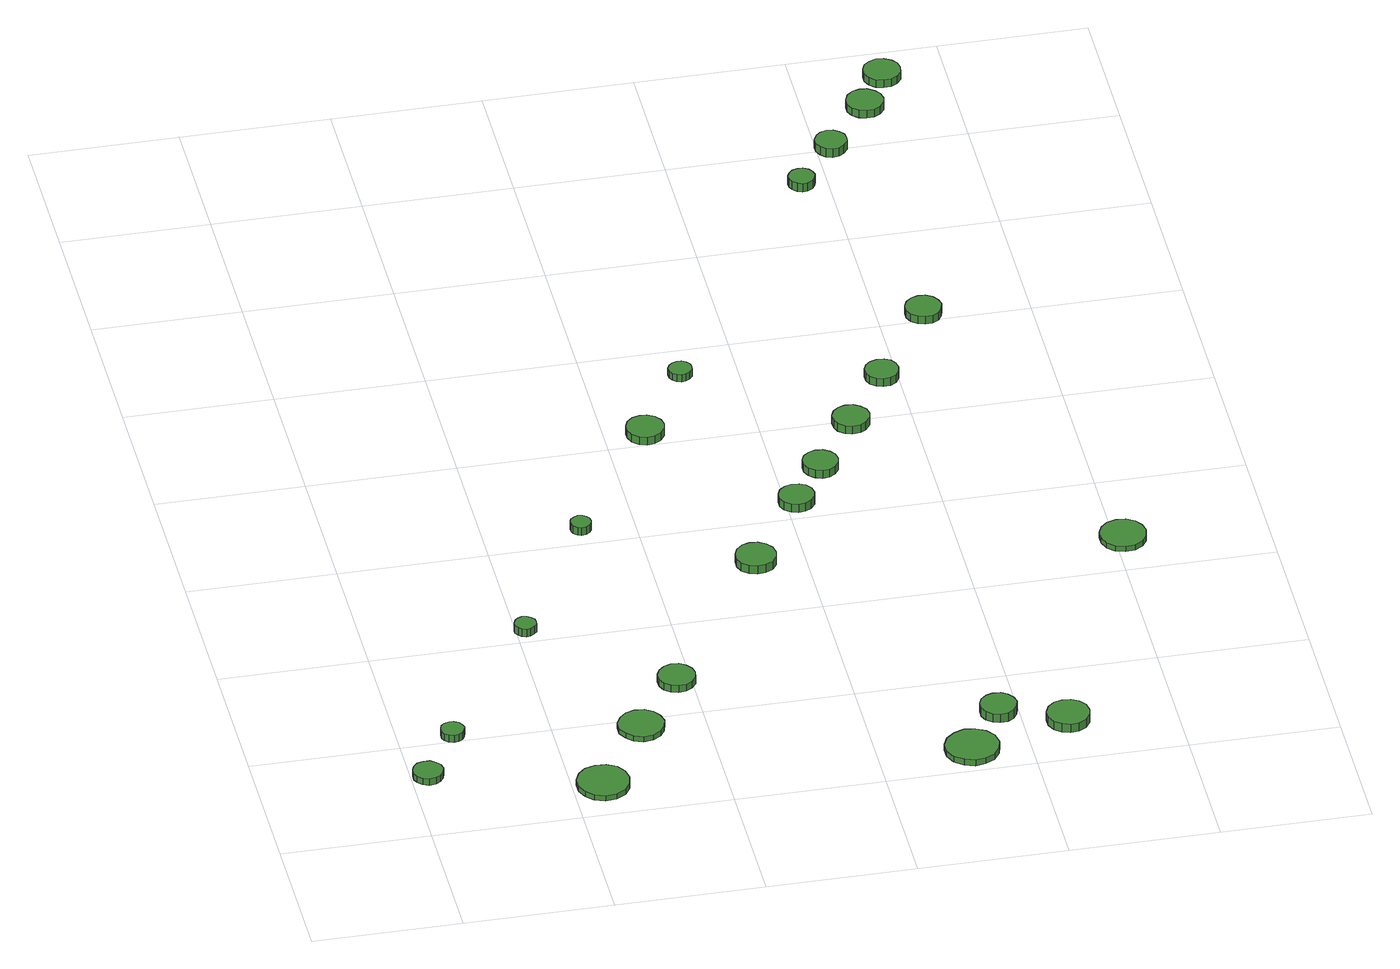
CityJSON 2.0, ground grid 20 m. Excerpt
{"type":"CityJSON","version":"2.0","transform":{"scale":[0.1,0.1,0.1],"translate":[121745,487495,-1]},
"CityObjects":{
"tree1":{"type":"SolitaryVegetationObject","attributes":{"function":"something"},"geometry":[{"type":"MultiSurface","lod":"1","boundaries":[[[0,1,2,3,4,5,6,7,8,9,10,11,12,13,14]],[[15,16,17,18,19,20,21,22,23,24,25,26,27,28,29]],[[0,29,28,1]],[[1,28,27,2]],[[2,27,26,3]],[[3,26,25,4]],[[4,25,24,5]],[[5,24,23,6]],[[6,23,22,7]],[[7,22,21,8]],[[8,21,20,9]],[[9,20,19,10]],[[10,19,18,11]],[[11,18,17,12]],[[12,17,16,13]],[[13,16,15,14]],[[14,15,29,0]]]}]},
"tree2":{"type":"SolitaryVegetationObject","attributes":{"function":"something"},"geometry":[{"type":"MultiSurface","lod":"1","boundaries":[[[30,31,32,33,34,35,36,37,38,39,40,41,42,43,44]],[[45,46,47,48,49,50,51,52,53,54,55,56,57,58,59]],[[30,59,58,31]],[[31,58,57,32]],[[32,57,56,33]],[[33,56,55,34]],[[34,55,54,35]],[[35,54,53,36]],[[36,53,52,37]],[[37,52,51,38]],[[38,51,50,39]],[[39,50,49,40]],[[40,49,48,41]],[[41,48,47,42]],[[42,47,46,43]],[[43,46,45,44]],[[44,45,59,30]]]}]},
"tree3":{"type":"SolitaryVegetationObject","attributes":{"function":"something"},"geometry":[{"type":"MultiSurface","lod":"1","boundaries":[[[60,61,62,63,64,65,66,67,68,69,70,71,72,73,74]],[[75,76,77,78,79,80,81,82,83,84,85,86,87,88,89]],[[60,89,88,61]],[[61,88,87,62]],[[62,87,86,63]],[[63,86,85,64]],[[64,85,84,65]],[[65,84,83,66]],[[66,83,82,67]],[[67,82,81,68]],[[68,81,80,69]],[[69,80,79,70]],[[70,79,78,71]],[[71,78,77,72]],[[72,77,76,73]],[[73,76,75,74]],[[74,75,89,60]]]}]},
"tree4":{"type":"SolitaryVegetationObject","attributes":{"function":"something"},"geometry":[{"type":"MultiSurface","lod":"1","boundaries":[[[90,91,92,93,94,95,96,97,98,99,100,101,102,103,104]],[[105,106,107,108,109,110,111,112,113,114,115,116,117,118,119]],[[90,119,118,91]],[[91,118,117,92]],[[92,117,116,93]],[[93,116,115,94]],[[94,115,114,95]],[[95,114,113,96]],[[96,113,112,97]],[[97,112,111,98]],[[98,111,110,99]],[[99,110,109,100]],[[100,109,108,101]],[[101,108,107,102]],[[102,107,106,103]],[[103,106,105,104]],[[104,105,119,90]]]}]},
"tree5":{"type":"SolitaryVegetationObject","attributes":{"function":"something"},"geometry":[{"type":"MultiSurface","lod":"1","boundaries":[[[120,121,122,123,124,125,126,127,128,129,130,131,132,133,134]],[[135,136,137,138,139,140,141,142,143,144,145,146,147,148,149]],[[120,149,148,121]],[[121,148,147,122]],[[122,147,146,123]],[[123,146,145,124]],[[124,145,144,125]],[[125,144,143,126]],[[126,143,142,127]],[[127,142,141,128]],[[128,141,140,129]],[[129,140,139,130]],[[130,139,138,131]],[[131,138,137,132]],[[132,137,136,133]],[[133,136,135,134]],[[134,135,149,120]]]}]},
"tree6":{"type":"SolitaryVegetationObject","attributes":{"function":"something"},"geometry":[{"type":"MultiSurface","lod":"1","boundaries":[[[150,151,152,153,154,155,156,157,158,159,160,161,162,163,164]],[[165,166,167,168,169,170,171,172,173,174,175,176,177,178,179]],[[150,179,178,151]],[[151,178,177,152]],[[152,177,176,153]],[[153,176,175,154]],[[154,175,174,155]],[[155,174,173,156]],[[156,173,172,157]],[[157,172,171,158]],[[158,171,170,159]],[[159,170,169,160]],[[160,169,168,161]],[[161,168,167,162]],[[162,167,166,163]],[[163,166,165,164]],[[164,165,179,150]]]}]},
"tree7":{"type":"SolitaryVegetationObject","attributes":{"function":"something"},"geometry":[{"type":"MultiSurface","lod":"1","boundaries":[[[180,181,182,183,184,185,186,187,188,189,190,191,192,193,194]],[[195,196,197,198,199,200,201,202,203,204,205,206,207,208,209]],[[180,209,208,181]],[[181,208,207,182]],[[182,207,206,183]],[[183,206,205,184]],[[184,205,204,185]],[[185,204,203,186]],[[186,203,202,187]],[[187,202,201,188]],[[188,201,200,189]],[[189,200,199,190]],[[190,199,198,191]],[[191,198,197,192]],[[192,197,196,193]],[[193,196,195,194]],[[194,195,209,180]]]}]},
"tree8":{"type":"SolitaryVegetationObject","attributes":{"function":"something"},"geometry":[{"type":"MultiSurface","lod":"1","boundaries":[[[210,211,212,213,214,215,216,217,218,219,220,221,222,223,224]],[[225,226,227,228,229,230,231,232,233,234,235,236,237,238,239]],[[210,239,238,211]],[[211,238,237,212]],[[212,237,236,213]],[[213,236,235,214]],[[214,235,234,215]],[[215,234,233,216]],[[216,233,232,217]],[[217,232,231,218]],[[218,231,230,219]],[[219,230,229,220]],[[220,229,228,221]],[[221,228,227,222]],[[222,227,226,223]],[[223,226,225,224]],[[224,225,239,210]]]}]},
"tree9":{"type":"SolitaryVegetationObject","attributes":{"function":"something"},"geometry":[{"type":"MultiSurface","lod":"1","boundaries":[[[240,241,242,243,244,245,246,247,248,249,250,251,252,253,254]],[[255,256,257,258,259,260,261,262,263,264,265,266,267,268,269]],[[240,269,268,241]],[[241,268,267,242]],[[242,267,266,243]],[[243,266,265,244]],[[244,265,264,245]],[[245,264,263,246]],[[246,263,262,247]],[[247,262,261,248]],[[248,261,260,249]],[[249,260,259,250]],[[250,259,258,251]],[[251,258,257,252]],[[252,257,256,253]],[[253,256,255,254]],[[254,255,269,240]]]}]},
"tree10":{"type":"SolitaryVegetationObject","attributes":{"function":"something"},"geometry":[{"type":"MultiSurface","lod":"1","boundaries":[[[270,271,272,273,274,275,276,277,278,279,280,281,282,283,284]],[[285,286,287,288,289,290,291,292,293,294,295,296,297,298,299]],[[270,299,298,271]],[[271,298,297,272]],[[272,297,296,273]],[[273,296,295,274]],[[274,295,294,275]],[[275,294,293,276]],[[276,293,292,277]],[[277,292,291,278]],[[278,291,290,279]],[[279,290,289,280]],[[280,289,288,281]],[[281,288,287,282]],[[282,287,286,283]],[[283,286,285,284]],[[284,285,299,270]]]}]},
"tree11":{"type":"SolitaryVegetationObject","attributes":{"function":"something"},"geometry":[{"type":"MultiSurface","lod":"1","boundaries":[[[300,301,302,303,304,305,306,307,308,309,310,311,312,313,314]],[[315,316,317,318,319,320,321,322,323,324,325,326,327,328,329]],[[300,329,328,301]],[[301,328,327,302]],[[302,327,326,303]],[[303,326,325,304]],[[304,325,324,305]],[[305,324,323,306]],[[306,323,322,307]],[[307,322,321,308]],[[308,321,320,309]],[[309,320,319,310]],[[310,319,318,311]],[[311,318,317,312]],[[312,317,316,313]],[[313,316,315,314]],[[314,315,329,300]]]}]},
"tree12":{"type":"SolitaryVegetationObject","attributes":{"function":"something"},"geometry":[{"type":"MultiSurface","lod":"1","boundaries":[[[330,331,332,333,334,335,336,337,338,339,340,341,342,343,344]],[[345,346,347,348,349,350,351,352,353,354,355,356,357,358,359]],[[330,359,358,331]],[[331,358,357,332]],[[332,357,356,333]],[[333,356,355,334]],[[334,355,354,335]],[[335,354,353,336]],[[336,353,352,337]],[[337,352,351,338]],[[338,351,350,339]],[[339,350,349,340]],[[340,349,348,341]],[[341,348,347,342]],[[342,347,346,343]],[[343,346,345,344]],[[344,345,359,330]]]}]},
"tree13":{"type":"SolitaryVegetationObject","attributes":{"function":"something"},"geometry":[{"type":"MultiSurface","lod":"1","boundaries":[[[360,361,362,363,364,365,366,367,368,369,370,371,372,373,374]],[[375,376,377,378,379,380,381,382,383,384,385,386,387,388,389]],[[360,389,388,361]],[[361,388,387,362]],[[362,387,386,363]],[[363,386,385,364]],[[364,385,384,365]],[[365,384,383,366]],[[366,383,382,367]],[[367,382,381,368]],[[368,381,380,369]],[[369,380,379,370]],[[370,379,378,371]],[[371,378,377,372]],[[372,377,376,373]],[[373,376,375,374]],[[374,375,389,360]]]}]},
"tree14":{"type":"SolitaryVegetationObject","attributes":{"function":"something"},"geometry":[{"type":"MultiSurface","lod":"1","boundaries":[[[390,391,392,393,394,395,396,397,398,399,400,401,402,403,404]],[[405,406,407,408,409,410,411,412,413,414,415,416,417,418,419]],[[390,419,418,391]],[[391,418,417,392]],[[392,417,416,393]],[[393,416,415,394]],[[394,415,414,395]],[[395,414,413,396]],[[396,413,412,397]],[[397,412,411,398]],[[398,411,410,399]],[[399,410,409,400]],[[400,409,408,401]],[[401,408,407,402]],[[402,407,406,403]],[[403,406,405,404]],[[404,405,419,390]]]}]},
"tree15":{"type":"SolitaryVegetationObject","attributes":{"function":"something"},"geometry":[{"type":"MultiSurface","lod":"1","boundaries":[[[420,421,422,423,424,425,426,427,428,429,430,431,432,433,434]],[[435,436,437,438,439,440,441,442,443,444,445,446,447,448,449]],[[420,449,448,421]],[[421,448,447,422]],[[422,447,446,423]],[[423,446,445,424]],[[424,445,444,425]],[[425,444,443,426]],[[426,443,442,427]],[[427,442,441,428]],[[428,441,440,429]],[[429,440,439,430]],[[430,439,438,431]],[[431,438,437,432]],[[432,437,436,433]],[[433,436,435,434]],[[434,435,449,420]]]}]},
"tree16":{"type":"SolitaryVegetationObject","attributes":{"function":"something"},"geometry":[{"type":"MultiSurface","lod":"1","boundaries":[[[450,451,452,453,454,455,456,457,458,459,460,461,462,463,464]],[[465,466,467,468,469,470,471,472,473,474,475,476,477,478,479]],[[450,479,478,451]],[[451,478,477,452]],[[452,477,476,453]],[[453,476,475,454]],[[454,475,474,455]],[[455,474,473,456]],[[456,473,472,457]],[[457,472,471,458]],[[458,471,470,459]],[[459,470,469,460]],[[460,469,468,461]],[[461,468,467,462]],[[462,467,466,463]],[[463,466,465,464]],[[464,465,479,450]]]}]},
"tree17":{"type":"SolitaryVegetationObject","attributes":{"function":"something"},"geometry":[{"type":"MultiSurface","lod":"1","boundaries":[[[480,481,482,483,484,485,486,487,488,489,490,491,492,493,494]],[[495,496,497,498,499,500,501,502,503,504,505,506,507,508,509]],[[480,509,508,481]],[[481,508,507,482]],[[482,507,506,483]],[[483,506,505,484]],[[484,505,504,485]],[[485,504,503,486]],[[486,503,502,487]],[[487,502,501,488]],[[488,501,500,489]],[[489,500,499,490]],[[490,499,498,491]],[[491,498,497,492]],[[492,497,496,493]],[[493,496,495,494]],[[494,495,509,480]]]}]},
"tree18":{"type":"SolitaryVegetationObject","attributes":{"function":"something"},"geometry":[{"type":"MultiSurface","lod":"1","boundaries":[[[510,511,512,513,514,515,516,517,518,519,520,521,522,523,524]],[[525,526,527,528,529,530,531,532,533,534,535,536,537,538,539]],[[510,539,538,511]],[[511,538,537,512]],[[512,537,536,513]],[[513,536,535,514]],[[514,535,534,515]],[[515,534,533,516]],[[516,533,532,517]],[[517,532,531,518]],[[518,531,530,519]],[[519,530,529,520]],[[520,529,528,521]],[[521,528,527,522]],[[522,527,526,523]],[[523,526,525,524]],[[524,525,539,510]]]}]},
"tree19":{"type":"SolitaryVegetationObject","attributes":{"function":"something"},"geometry":[{"type":"MultiSurface","lod":"1","boundaries":[[[540,541,542,543,544,545,546,547,548,549,550,551,552,553,554]],[[555,556,557,558,559,560,561,562,563,564,565,566,567,568,569]],[[540,569,568,541]],[[541,568,567,542]],[[542,567,566,543]],[[543,566,565,544]],[[544,565,564,545]],[[545,564,563,546]],[[546,563,562,547]],[[547,562,561,548]],[[548,561,560,549]],[[549,560,559,550]],[[550,559,558,551]],[[551,558,557,552]],[[552,557,556,553]],[[553,556,555,554]],[[554,555,569,540]]]}]},
"tree20":{"type":"SolitaryVegetationObject","attributes":{"function":"something"},"geometry":[{"type":"MultiSurface","lod":"1","boundaries":[[[570,571,572,573,574,575,576,577,578,579,580,581,582,583,584]],[[585,586,587,588,589,590,591,592,593,594,595,596,597,598,599]],[[570,599,598,571]],[[571,598,597,572]],[[572,597,596,573]],[[573,596,595,574]],[[574,595,594,575]],[[575,594,593,576]],[[576,593,592,577]],[[577,592,591,578]],[[578,591,590,579]],[[579,590,589,580]],[[580,589,588,581]],[[581,588,587,582]],[[582,587,586,583]],[[583,586,585,584]],[[584,585,599,570]]]}]},
"tree21":{"type":"SolitaryVegetationObject","attributes":{"function":"something"},"geometry":[{"type":"MultiSurface","lod":"1","boundaries":[[[600,601,602,603,604,605,606,607,608,609,610,611,612,613,614]],[[615,616,617,618,619,620,621,622,623,624,625,626,627,628,629]],[[600,629,628,601]],[[601,628,627,602]],[[602,627,626,603]],[[603,626,625,604]],[[604,625,624,605]],[[605,624,623,606]],[[606,623,622,607]],[[607,622,621,608]],[[608,621,620,609]],[[609,620,619,610]],[[610,619,618,611]],[[611,618,617,612]],[[612,617,616,613]],[[613,616,615,614]],[[614,615,629,600]]]}]},
"tree22":{"type":"SolitaryVegetationObject","attributes":{"function":"something"},"geometry":[{"type":"MultiSurface","lod":"1","boundaries":[[[630,631,632,633,634,635,636,637,638,639,640,641,642,643,644]],[[645,646,647,648,649,650,651,652,653,654,655,656,657,658,659]],[[630,659,658,631]],[[631,658,657,632]],[[632,657,656,633]],[[633,656,655,634]],[[634,655,654,635]],[[635,654,653,636]],[[636,653,652,637]],[[637,652,651,638]],[[638,651,650,639]],[[639,650,649,640]],[[640,649,648,641]],[[641,648,647,642]],[[642,647,646,643]],[[643,646,645,644]],[[644,645,659,630]]]}]},
"tree23":{"type":"SolitaryVegetationObject","attributes":{"function":"something"},"geometry":[{"type":"MultiSurface","lod":"1","boundaries":[[[660,661,662,663,664,665,666,667,668,669,670,671,672,673,674]],[[675,676,677,678,679,680,681,682,683,684,685,686,687,688,689]],[[660,689,688,661]],[[661,688,687,662]],[[662,687,686,663]],[[663,686,685,664]],[[664,685,684,665]],[[665,684,683,666]],[[666,683,682,667]],[[667,682,681,668]],[[668,681,680,669]],[[669,680,679,670]],[[670,679,678,671]],[[671,678,677,672]],[[672,677,676,673]],[[673,676,675,674]],[[674,675,689,660]]]}]}
},
"vertices":[
[43,130,17],[41,139,17],[36,145,17],[29,150,17],[20,150,17],[12,148,17],[6,142,17],[3,135,17],[3,126,17],[6,119,17],[12,113,17],[20,110,17],[29,111,17],[36,115,17],[41,122,17],[41,122,7],[36,115,7],[29,111,7],[20,110,7],[12,113,7],[6,119,7],[3,126,7],[3,135,7],[6,142,7],[12,148,7],[20,150,7],[29,150,7],[36,145,7],[41,139,7],[43,130,7],
[88,214,18],[86,220,18],[83,225,18],[77,228,18],[71,229,18],[64,227,18],[59,223,18],[57,217,18],[57,210,18],[59,204,18],[64,200,18],[71,198,18],[77,199,18],[83,202,18],[86,207,18],[86,207,7],[83,202,7],[77,199,7],[71,198,7],[64,200,7],[59,204,7],[57,210,7],[57,217,7],[59,223,7],[64,227,7],[71,229,7],[77,228,7],[83,225,7],[86,220,7],[88,214,7],
[275,64,15],[272,79,15],[264,91,15],[251,98,15],[236,99,15],[222,95,15],[212,85,15],[206,72,15],[206,57,15],[212,44,15],[222,34,15],[236,29,15],[251,31,15],[264,38,15],[272,50,15],[272,50,7],[264,38,7],[251,31,7],[236,29,7],[222,34,7],[212,44,7],[206,57,7],[206,72,7],[212,85,7],[222,95,7],[236,99,7],[251,98,7],[264,91,7],[272,79,7],[275,64,7],
[225,416,25],[224,422,25],[220,427,25],[215,430,25],[209,431,25],[203,429,25],[199,425,25],[196,419,25],[196,413,25],[199,408,25],[203,404,25],[209,402,25],[215,403,25],[220,406,25],[224,410,25],[224,410,13],[220,406,13],[215,403,13],[209,402,13],[203,404,13],[199,408,13],[196,413,13],[196,419,13],[199,425,13],[203,429,13],[209,431,13],[215,430,13],[220,427,13],[224,422,13],[225,416,13],
[345,180,15],[342,192,15],[335,202,15],[324,209,15],[311,210,15],[299,206,15],[290,198,15],[284,186,15],[284,173,15],[290,162,15],[299,153,15],[311,149,15],[324,151,15],[335,157,15],[342,167,15],[342,167,7],[335,157,7],[324,151,7],[311,149,7],[299,153,7],[290,162,7],[284,173,7],[284,186,7],[290,198,7],[299,206,7],[311,210,7],[324,209,7],[335,202,7],[342,192,7],[345,180,7],
[405,273,18],[403,283,18],[397,291,18],[388,297,18],[378,298,18],[368,294,18],[360,287,18],[356,278,18],[356,267,18],[360,258,18],[368,251,18],[378,248,18],[388,249,18],[397,254,18],[403,262,18],[403,262,7],[397,254,7],[388,249,7],[378,248,7],[368,251,7],[360,258,7],[356,267,7],[356,278,7],[360,287,7],[368,294,7],[378,298,7],[388,297,7],[397,291,7],[403,283,7],[405,273,7],
[341,627,23],[340,633,23],[337,637,23],[332,640,23],[326,641,23],[321,639,23],[316,635,23],[314,630,23],[314,624,23],[316,619,23],[321,615,23],[326,613,23],[332,614,23],[337,617,23],[340,621,23],[340,621,11],[337,617,11],[332,614,11],[326,613,11],[321,615,11],[316,619,11],[314,624,11],[314,630,11],[316,635,11],[321,639,11],[326,641,11],[332,640,11],[337,637,11],[340,633,11],[341,627,11],
[560,505,26],[558,516,26],[551,525,26],[541,531,26],[530,532,26],[520,529,26],[511,521,26],[507,511,26],[507,500,26],[511,490,26],[520,482,26],[530,479,26],[541,480,26],[551,485,26],[558,494,26],[558,494,13],[551,485,13],[541,480,13],[530,479,13],[520,482,13],[511,490,13],[507,500,13],[507,511,13],[511,521,13],[520,529,13],[530,532,13],[541,531,13],[551,525,13],[558,516,13],[560,505,13],
[479,825,19],[477,835,19],[470,844,19],[461,849,19],[451,850,19],[441,847,19],[433,840,19],[429,830,19],[429,820,19],[433,810,19],[441,803,19],[451,800,19],[461,801,19],[470,806,19],[477,815,19],[477,815,7],[470,806,7],[461,801,7],[451,800,7],[441,803,7],[433,810,7],[429,820,7],[429,830,7],[433,840,7],[441,847,7],[451,850,7],[461,849,7],[470,844,7],[477,835,7],[479,825,7],
[759,44,16],[756,59,16],[747,71,16],[734,78,16],[720,80,16],[706,75,16],[694,65,16],[688,52,16],[688,37,16],[694,23,16],[706,14,16],[720,9,16],[734,11,16],[747,18,16],[756,30,16],[756,30,7],[747,18,7],[734,11,7],[720,9,7],[706,14,7],[694,23,7],[688,37,7],[688,52,7],[694,65,7],[706,75,7],[720,80,7],[734,78,7],[747,71,7],[756,59,7],[759,44,7],
[638,636,19],[636,646,19],[630,654,19],[622,658,19],[612,659,19],[603,656,19],[595,650,19],[591,641,19],[591,631,19],[595,622,19],[603,616,19],[612,613,19],[622,614,19],[630,619,19],[636,627,19],[636,627,6],[630,619,6],[622,614,6],[612,613,6],[603,616,6],[595,622,6],[591,631,6],[591,641,6],[595,650,6],[603,656,6],[612,659,6],[622,658,6],[630,654,6],[636,646,6],[638,636,6],
[540,944,19],[539,950,19],[535,955,19],[529,959,19],[523,959,19],[517,957,19],[512,953,19],[509,947,19],[509,940,19],[512,934,19],[517,930,19],[523,928,19],[529,929,19],[535,932,19],[539,937,19],[539,937,8],[535,932,8],[529,929,8],[523,928,8],[517,930,8],[512,934,8],[509,940,8],[509,947,8],[512,953,8],[517,957,8],[523,959,8],[529,959,8],[535,955,8],[539,950,8],[540,944,8],
[798,118,23],[795,128,23],[789,136,23],[781,141,23],[770,142,23],[761,139,23],[753,132,23],[749,123,23],[749,112,23],[753,103,23],[761,96,23],[770,93,23],[781,94,23],[789,99,23],[795,108,23],[795,108,10],[789,99,10],[781,94,10],[770,93,10],[761,96,10],[753,103,10],[749,112,10],[749,123,10],[753,132,10],[761,139,10],[770,142,10],[781,141,10],[789,136,10],[795,128,10],[798,118,10],
[684,706,18],[682,715,18],[676,723,18],[668,728,18],[658,729,18],[649,726,18],[641,720,18],[637,711,18],[637,701,18],[641,692,18],[649,685,18],[658,682,18],[668,683,18],[676,688,18],[682,696,18],[682,696,6],[676,688,6],[668,683,6],[658,682,6],[649,685,6],[641,692,6],[637,701,6],[637,711,6],[641,720,6],[649,726,6],[658,729,6],[668,728,6],[676,723,6],[682,715,6],[684,706,6],
[885,78,25],[883,90,25],[876,99,25],[866,105,25],[854,106,25],[843,103,25],[834,95,25],[829,84,25],[829,72,25],[834,61,25],[843,54,25],[854,50,25],[866,51,25],[876,57,25],[883,67,25],[883,67,12],[876,57,12],[866,51,12],[854,50,12],[843,54,12],[834,61,12],[829,72,12],[829,84,12],[834,95,12],[843,103,12],[854,106,12],[866,105,12],[876,99,12],[883,90,12],[885,78,12],
[744,796,18],[742,806,18],[735,814,18],[727,819,18],[716,820,18],[707,817,18],[699,810,18],[695,801,18],[695,790,18],[699,781,18],[707,774,18],[716,771,18],[727,772,18],[735,777,18],[742,786,18],[742,786,6],[735,777,6],[727,772,6],[716,771,6],[707,774,6],[699,781,6],[695,790,6],[695,801,6],[699,810,6],[707,817,6],[716,820,6],[727,819,6],[735,814,6],[742,806,6],[744,796,6],
[802,890,18],[800,899,18],[795,907,18],[787,911,18],[777,912,18],[768,909,18],[761,903,18],[757,894,18],[757,885,18],[761,876,18],[768,870,18],[777,867,18],[787,868,18],[795,873,18],[800,881,18],[800,881,6],[795,873,6],[787,868,6],[777,867,6],[768,870,6],[761,876,6],[757,885,6],[757,894,6],[761,903,6],[768,909,6],[777,912,6],[787,911,6],[795,907,6],[800,899,6],[802,890,6],
[1042,472,14],[1039,485,14],[1032,495,14],[1021,502,14],[1008,503,14],[995,499,14],[986,490,14],[981,479,14],[981,466,14],[986,454,14],[995,445,14],[1008,441,14],[1021,442,14],[1032,449,14],[1039,459,14],[1039,459,6],[1032,449,6],[1021,442,6],[1008,441,6],[995,445,6],[986,454,6],[981,466,6],[981,479,6],[986,490,6],[995,499,6],[1008,503,6],[1021,502,6],[1032,495,6],[1039,485,6],[1042,472,6],
[883,1006,26],[880,1016,26],[875,1024,26],[866,1029,26],[856,1030,26],[847,1027,26],[839,1020,26],[835,1011,26],[835,1001,26],[839,992,26],[847,985,26],[856,982,26],[866,983,26],[875,988,26],[880,996,26],[880,996,14],[875,988,14],[866,983,14],[856,982,14],[847,985,14],[839,992,14],[835,1001,14],[835,1011,14],[839,1020,14],[847,1027,14],[856,1030,14],[866,1029,14],[875,1024,14],[880,1016,14],[883,1006,14],
[782,1325,25],[780,1332,25],[776,1338,25],[769,1342,25],[762,1342,25],[755,1340,25],[750,1335,25],[747,1329,25],[747,1321,25],[750,1315,25],[755,1310,25],[762,1307,25],[769,1308,25],[776,1312,25],[780,1318,25],[780,1318,12],[776,1312,12],[769,1308,12],[762,1307,12],[755,1310,12],[750,1315,12],[747,1321,12],[747,1329,12],[750,1335,12],[755,1340,12],[762,1342,12],[769,1342,12],[776,1338,12],[780,1332,12],[782,1325,12],
[840,1402,21],[839,1411,21],[833,1418,21],[826,1423,21],[817,1424,21],[808,1421,21],[802,1415,21],[798,1407,21],[798,1398,21],[802,1390,21],[808,1384,21],[817,1381,21],[826,1382,21],[833,1387,21],[839,1394,21],[839,1394,8],[833,1387,8],[826,1382,8],[817,1381,8],[808,1384,8],[802,1390,8],[798,1398,8],[798,1407,8],[802,1415,8],[808,1421,8],[817,1424,8],[826,1423,8],[833,1418,8],[839,1411,8],[840,1402,8],
[905,1482,20],[903,1492,20],[897,1500,20],[888,1506,20],[878,1507,20],[868,1504,20],[860,1497,20],[856,1487,20],[856,1477,20],[860,1468,20],[868,1461,20],[878,1458,20],[888,1459,20],[897,1464,20],[903,1472,20],[903,1472,8],[897,1464,8],[888,1459,8],[878,1458,8],[868,1461,8],[860,1468,8],[856,1477,8],[856,1487,8],[860,1497,8],[868,1504,8],[878,1507,8],[888,1506,8],[897,1500,8],[903,1492,8],[905,1482,8],
[940,1543,21],[938,1553,21],[932,1561,21],[923,1566,21],[913,1568,21],[903,1564,21],[895,1558,21],[891,1548,21],[891,1538,21],[895,1529,21],[903,1522,21],[913,1519,21],[923,1520,21],[932,1525,21],[938,1533,21],[938,1533,9],[932,1525,9],[923,1520,9],[913,1519,9],[903,1522,9],[895,1529,9],[891,1538,9],[891,1548,9],[895,1558,9],[903,1564,9],[913,1568,9],[923,1566,9],[932,1561,9],[938,1553,9],[940,1543,9]
]}
